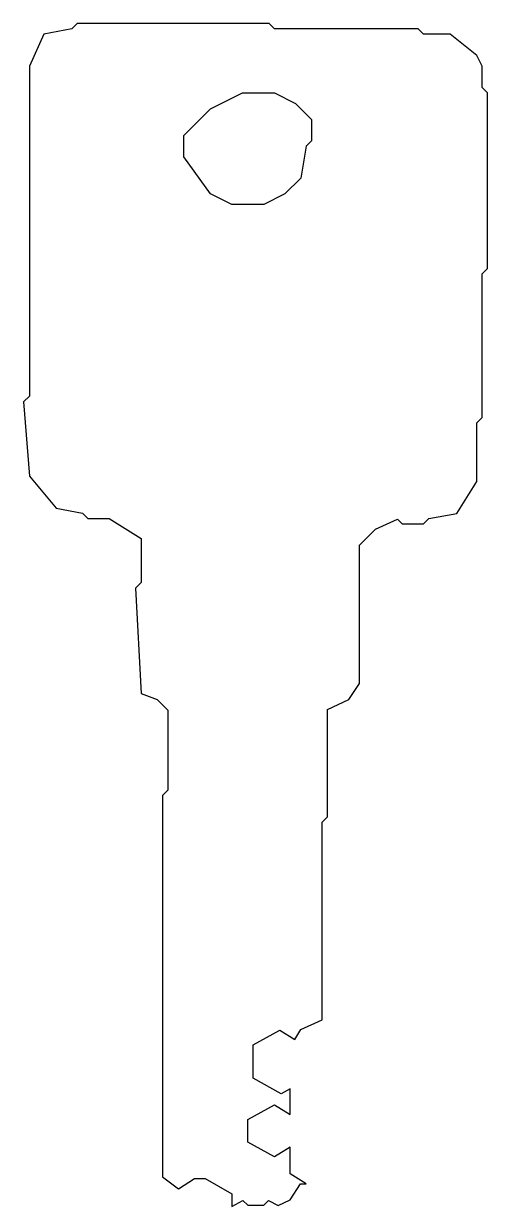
# Model space of a CAD drawing. Header units: millimetres. Extents: x 90 to 111.8, y 118.7 to 174.2.
import ezdxf

# ---------------------------------------------------------------- set-up
doc = ezdxf.new("R2010")
doc.units = ezdxf.units.MM
doc.layers.add('HOLES', color=1, linetype='CONTINUOUS')
doc.layers.add('OUTER', color=3, linetype='CONTINUOUS')

msp = doc.modelspace()

# ---------------------------------------------------------------- linework, layer by layer
at = {"layer": 'HOLES'}
msp.add_lwpolyline([(100.25, 171), (101.75, 171), (102.75, 170.5), (103.5, 169.75), (103.5, 168.75), (103.25, 168.5), (103, 167), (102.25, 166.25), (101.25, 165.75), (99.75, 165.75), (98.75, 166.25), (97.5, 168), (97.5, 169), (98.75, 170.25)], close=True, dxfattribs=at)
at = {"layer": 'OUTER'}
msp.add_lwpolyline([(92.5, 174.25), (92.25, 174), (90.934461, 173.750787), (90.25, 172.25), (90.25, 156.75), (89.981519, 156.481519), (90.25, 153), (91.5, 151.5), (92.75, 151.25), (93, 151), (94, 151), (95.5, 150.062901), (95.5, 148), (95.236222, 147.736222), (95.493311, 142.783101), (96.25, 142.5), (96.75, 142), (96.75, 138.25), (96.5, 138), (96.5, 120.081341), (97.25373, 119.520542), (98, 120), (98.5, 120), (99.75, 119.28052), (99.75, 118.699532), (100.271415, 118.978585), (100.5, 118.75), (101.25, 118.75), (101.478585, 118.978585), (101.922136, 118.741204), (102.5, 119), (102.976681, 119.75), (103.25, 119.75), (102.5, 120.226683), (102.5, 121.481763), (101.760505, 121.02473), (100.5, 121.71948), (100.5, 122.78052), (101.760505, 123.47527), (102.5, 123.018237), (102.5, 124.217124), (102.07455, 123.98943), (100.75, 124.71948), (100.75, 126.28052), (102.010505, 126.97527), (102.719416, 126.537139), (103, 127), (104, 127.456114), (104, 136.75), (104.25, 137), (104.25, 142.043886), (105.25, 142.5), (105.75, 143.25), (105.75, 149.75), (106.5, 150.5), (107.529021, 150.970979), (107.75, 150.75), (108.75, 150.75), (109, 151), (110.311927, 151.24842), (111.25, 152.75), (111.25, 155.5), (111.5, 155.75), (111.5, 162.5), (111.75, 162.75), (111.75, 171), (111.5, 171.25), (111.5, 172.25), (111.25, 172.75), (110, 173.75), (108.75, 173.75), (108.5, 174), (101.75, 174), (101.5, 174.25)], close=True, dxfattribs=at)

doc.saveas('drawing.dxf')
